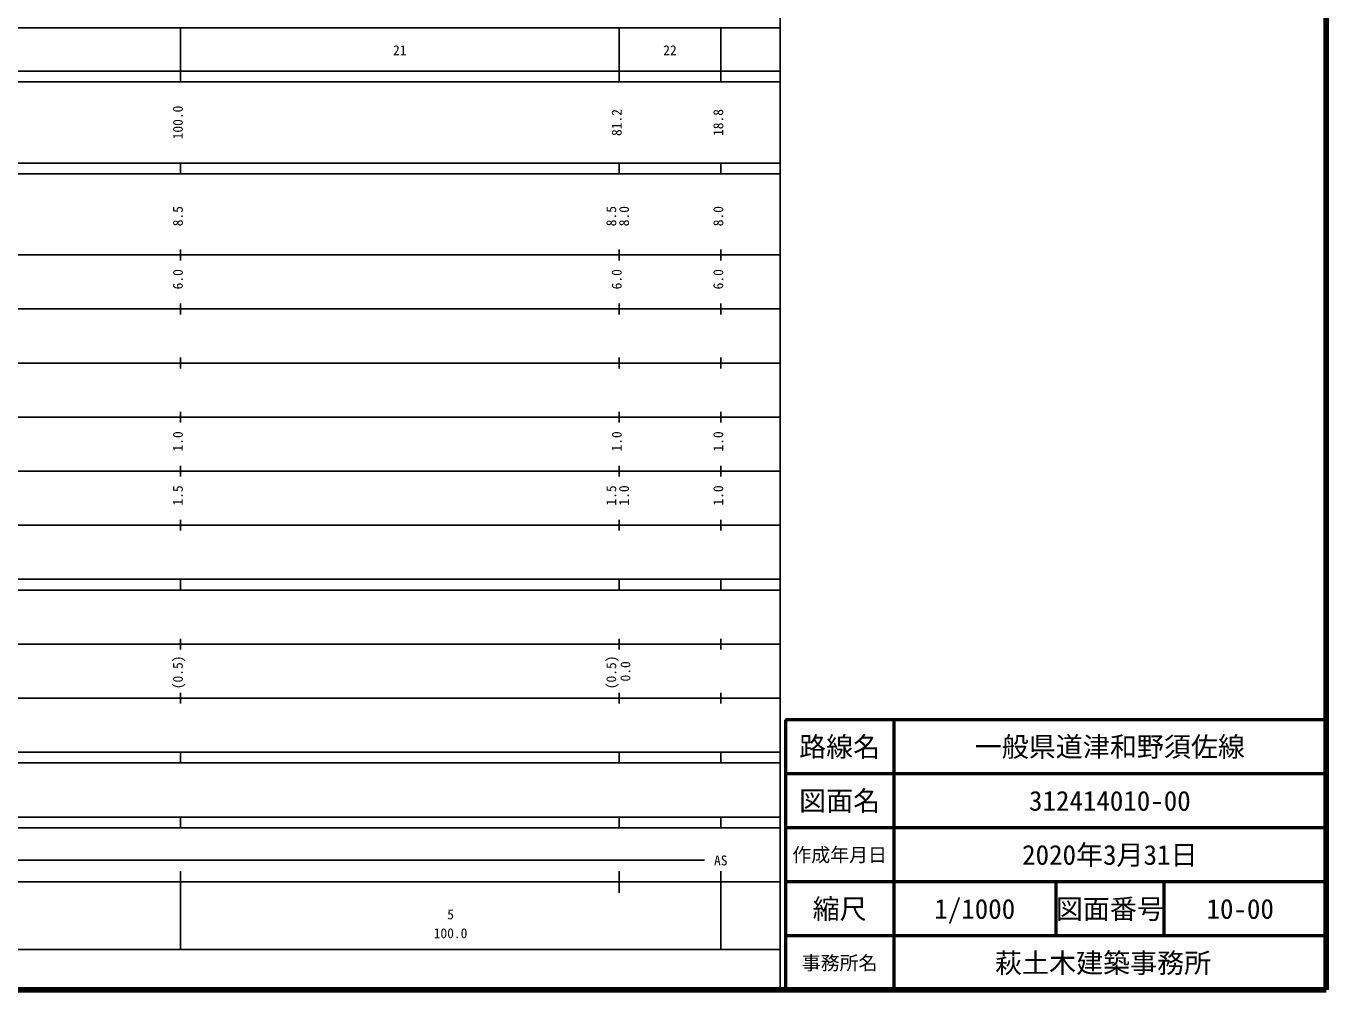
# Model space of a CAD drawing. Units: millimetres on the paper, enlarged 1000 times. Extents: x 40000 to 680000, y 20000 to 380000.
# Drawn here: x 439438 to 680000, y 20000 to 198357 of the extents above; entities that cross this region are included whole.
import ezdxf
from ezdxf.enums import TextEntityAlignment as Align

# ---------------------------------------------------------------- set-up
doc = ezdxf.new("R2010")
doc.units = ezdxf.units.MM
doc.header["$LTSCALE"] = 1000
for name, color, linetype, lineweight in [('M-TTL', 2, 'Continuous', 140), ('M-TTL-BAND', 7, 'Continuous', 25), ('M-TTL-FRAM', 2, 'Continuous', 50), ('M-TTL-LINE', 7, 'Continuous', 50)]:
    doc.layers.add(name, color=color, linetype=linetype, lineweight=lineweight)
doc.layers.add('M-TTL-TXT', color=7, linetype='Continuous')
doc.styles.add('ＭＳ ゴシック', font='')
doc.styles.get('ＭＳ ゴシック').set_extended_font_data('MS Gothic')

msp = doc.modelspace()

# ---------------------------------------------------------------- linework, layer by layer
at = {"layer": 'M-TTL'}
for p, q in [((680000, 20000), (680000, 380000)), ((40000, 20000), (680000, 20000))]:
    msp.add_line(p, q, dxfattribs=at)
at = {"layer": 'M-TTL-BAND'}
for p, q in [((579000, 20000), (579000, 370000)), ((68000, 198000), (579000, 198000)), ((468000, 188000), (468000, 198000)), ((549200, 188000), (549200, 198000)), ((568000, 188000), (568000, 198000)), ((40000, 190000), (579000, 190000)), ((40000, 188000), (579000, 188000)), ((40000, 173000), (579000, 173000)), ((40000, 171000), (579000, 171000)), ((468000, 171000), (468000, 173000)), ((549200, 171000), (549200, 173000)), ((568000, 171000), (568000, 173000)), ((468000, 155000), (468000, 157000)), ((549200, 155000), (549200, 157000)), ((568000, 155000), (568000, 157000)), ((40000, 156000), (579000, 156000)), ((468000, 145000), (468000, 147000)), ((549200, 145000), (549200, 147000)), ((568000, 145000), (568000, 147000)), ((46000, 146000), (579000, 146000)), ((52000, 136000), (579000, 136000)), ((468000, 135000), (468000, 137000)), ((549200, 135000), (549200, 137000)), ((568000, 135000), (568000, 137000)), ((46000, 126000), (579000, 126000)), ((468000, 125000), (468000, 127000)), ((549200, 125000), (549200, 127000)), ((568000, 125000), (568000, 127000)), ((52000, 116000), (579000, 116000)), ((468000, 115000), (468000, 117000)), ((549200, 115000), (549200, 117000)), ((568000, 115000), (568000, 117000)), ((46000, 106000), (579000, 106000)), ((468000, 105000), (468000, 107000)), ((549200, 105000), (549200, 107000)), ((568000, 105000), (568000, 107000)), ((40000, 96000), (579000, 96000)), ((40000, 94000), (579000, 94000)), ((468000, 94000), (468000, 96000)), ((549200, 94000), (549200, 96000)), ((568000, 94000), (568000, 96000)), ((468000, 83000), (468000, 85000)), ((549200, 83000), (549200, 85000)), ((568000, 83000), (568000, 85000)), ((49000, 84000), (579000, 84000)), ((468000, 73000), (468000, 75000)), ((549200, 73000), (549200, 75000)), ((568000, 73000), (568000, 75000)), ((40000, 74000), (579000, 74000)), ((40000, 64000), (579000, 64000)), ((468000, 62000), (468000, 64000)), ((549200, 62000), (549200, 64000)), ((568000, 62000), (568000, 64000)), ((40000, 62000), (579000, 62000)), ((40000, 52000), (579000, 52000)), ((468000, 50000), (468000, 52000)), ((549200, 50000), (549200, 52000)), ((568000, 50000), (568000, 52000)), ((40000, 50000), (579000, 50000)), ((71000, 44000), (565000, 44000)), ((468000, 27500), (468000, 42000)), ((549200, 38000), (549200, 42000)), ((568000, 27500), (568000, 42000)), ((40000, 40000), (579000, 40000)), ((68000, 27500), (579000, 27500))]:
    msp.add_line(p, q, dxfattribs=at)
at = {"layer": 'M-TTL-FRAM'}
for p, q in [((680000, 70000), (580000, 70000)), ((580000, 70000), (580000, 20000))]:
    msp.add_line(p, q, dxfattribs=at)
at = {"layer": 'M-TTL-LINE'}
for p, q in [((600000, 70000), (600000, 20000)), ((680000, 60000), (580000, 60000)), ((680000, 50000), (580000, 50000)), ((680000, 40000), (580000, 40000)), ((630000, 40000), (630000, 30000)), ((650000, 40000), (650000, 30000)), ((680000, 30000), (580000, 30000))]:
    msp.add_line(p, q, dxfattribs=at)

# ---------------------------------------------------------------- texts
at = {"layer": 'M-TTL-BAND', "style": 'ＭＳ ゴシック'}
for s, p in [('21', (508600, 192405)), ('22', (558600, 192405)), ('AS', (568000, 42500)), ('5', (518000, 32523)), ('100.0', (518000, 29033))]:
    msp.add_text(s, height=1833, dxfattribs=at).set_placement(p, align=Align.BOTTOM_CENTER)
for s, p in [('100.0', (469000, 180500)), ('81.2', (550200, 180500)), ('18.8', (569000, 180500)), ('8.5', (469000, 163174)), ('8.5', (549200, 163174)), ('8.0', (551570, 163174)), ('8.0', (569000, 163174)), ('6.0', (469000, 151500)), ('6.0', (550200, 151500)), ('6.0', (569000, 151500)), ('1.0', (469000, 121500)), ('1.0', (550200, 121500)), ('1.0', (569000, 121500)), ('1.5', (469000, 111500)), ('1.5', (549200, 111500)), ('1.0', (551570, 111500)), ('1.0', (569000, 111500)), ('(0.5)', (469000, 78764)), ('(0.5)', (549200, 78764)), ('0.0', (551813, 78951))]:
    msp.add_text(s, height=1833, rotation=90, dxfattribs=at).set_placement(p, align=Align.BOTTOM_CENTER)
at = {"layer": 'M-TTL-TXT', "style": 'ＭＳ ゴシック'}
for s, height, p in [('路線名', 3666, (590000, 65000)), ('路線名', 3666, (590000, 65000)), ('一般県道津和野須佐線', 3666, (640000, 65000)), ('図面名', 3666, (590000, 55000)), ('図面名', 3666, (590000, 55000)), ('312414010-00', 3666, (640000, 55000)), ('作成年月日', 2566, (590000, 45000)), ('作成年月日', 2566, (590000, 45000)), ('2020年3月31日', 3666, (640000, 45000)), ('縮尺', 3666, (590000, 35000)), ('縮尺', 3666, (590000, 35000)), ('1/1000', 3666, (615000, 35000)), ('図面番号', 3666, (640000, 35000)), ('図面番号', 3666, (640000, 35000)), ('10-00', 3666, (664125, 35000)), ('事務所名', 2566, (590000, 25000)), ('事務所名', 2566, (590000, 25000)), ('萩土木建築事務所 ', 3666, (640000, 25000))]:
    msp.add_text(s, height=height, dxfattribs=at).set_placement(p, align=Align.MIDDLE_CENTER)

doc.saveas('drawing.dxf')
